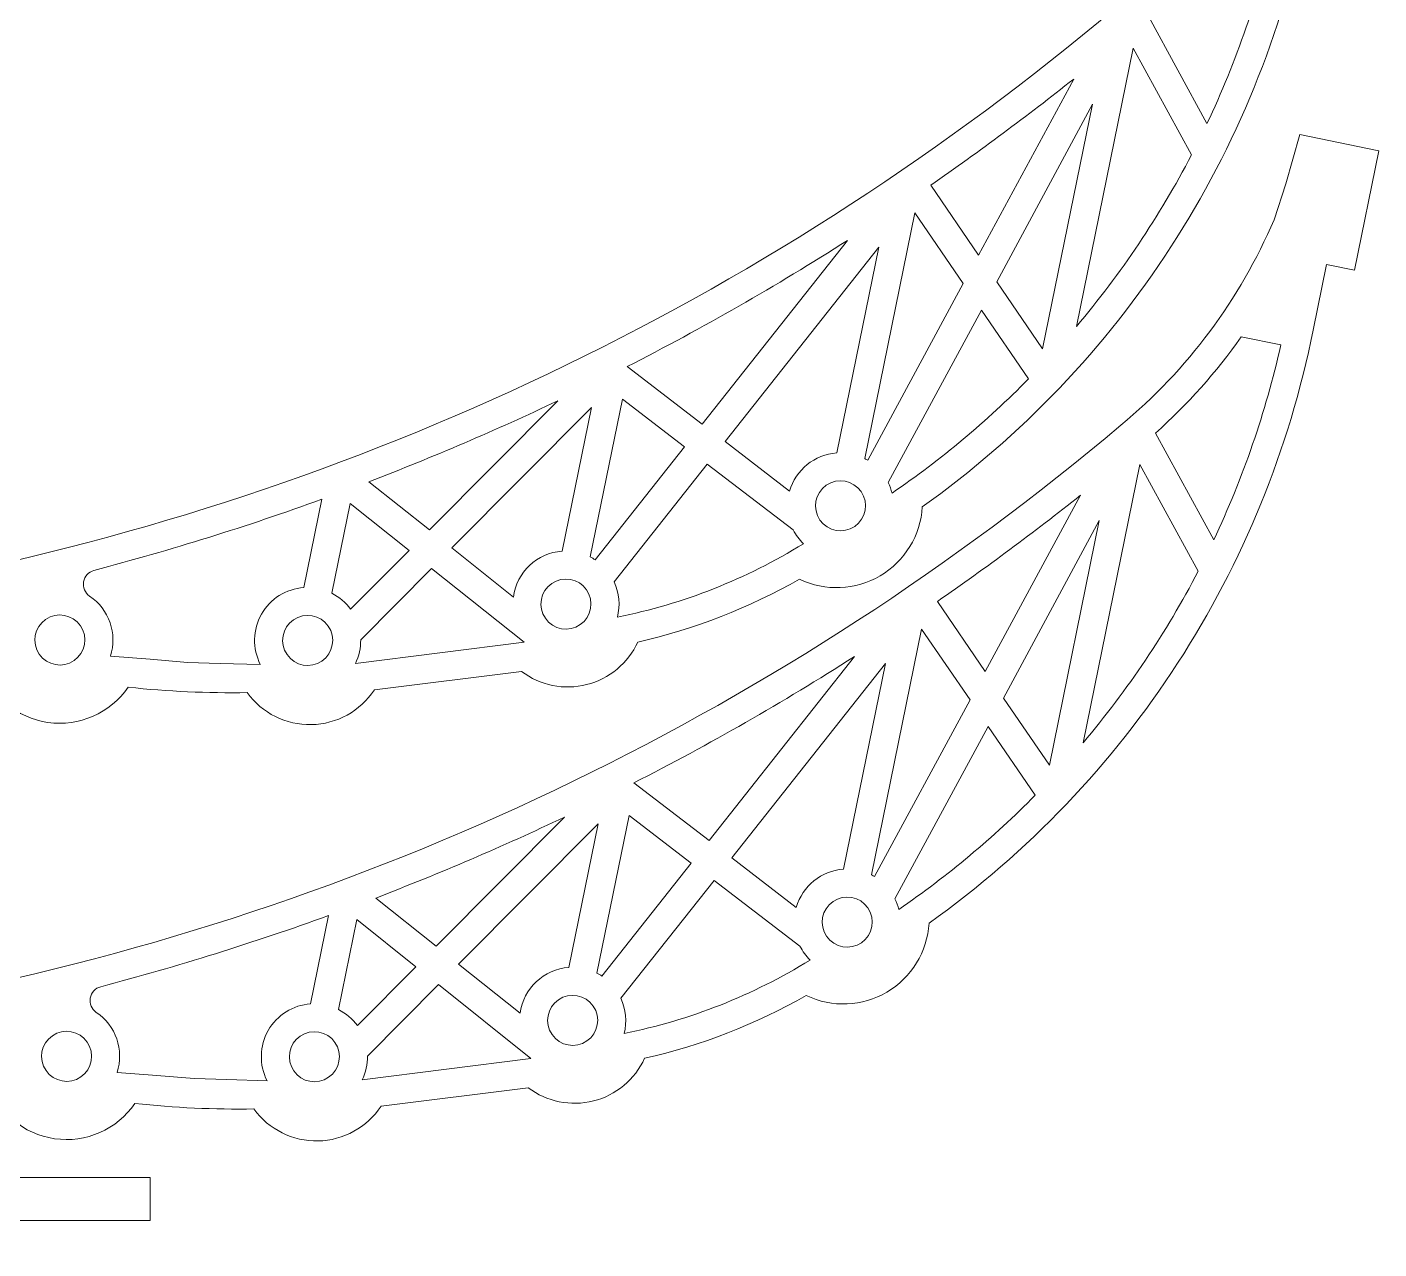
# Model space of a CAD drawing. Header units: millimetres. Extents: x -352 to 334, y -236 to 220.
# Drawn here: x 192.3 to 334.1, y 3.8 to 131.9 of the extents above; entities that cross this region are included whole.
import ezdxf

# ---------------------------------------------------------------- set-up
doc = ezdxf.new("R2010")
doc.units = ezdxf.units.MM
doc.header["$MEASUREMENT"] = 0
doc.layers.add('Capa 1', color=7, linetype='Continuous')

msp = doc.modelspace()

# ---------------------------------------------------------------- linework, layer by layer
at = {"layer": 'Capa 1', "color": 143, "lineweight": 9}
for points, knots in [([(242.3264, 176.7895), (242.3264, 176.7895), (233.1155, 185.6306), (233.1155, 185.6306), (233.1155, 185.6306), (233.1155, 185.6306), (231.0381, 183.4671), (231.0381, 183.4671), (231.0381, 183.4671), (231.0381, 183.4671), (225.963, 188.339), (225.963, 188.339), (225.963, 188.339), (207.5535, 206.1213), (183.0502, 216.2414), (157.4582, 216.6186), (157.4582, 216.6186), (155.609, 218.9743), (152.6935, 220.2752), (149.707, 220.0553), (149.707, 220.0553), (146.7204, 219.8356), (144.0394, 218.1441), (142.5552, 215.5433), (142.5552, 215.5433), (136.4819, 215.0113), (130.5181, 213.5892), (124.8585, 211.3225), (124.8585, 211.3225), (122.7544, 212.5695), (120.1856, 212.8048), (117.8949, 211.9484), (117.8949, 211.9484), (115.6037, 211.0922), (113.8236, 209.2452), (113.0527, 206.9243), (113.0527, 206.9243), (113.0527, 206.9243), (99.2554, 199.7509), (99.2554, 199.7509), (99.2554, 199.7509), (96.7867, 200.735), (93.9719, 200.4549), (91.7556, 198.9877), (91.7556, 198.9877), (89.539, 197.5203), (88.1822, 195.06), (88.1238, 192.4026), (88.1238, 192.4026), (84.6594, 190.0878), (81.3391, 187.5629), (78.1824, 184.8433), (78.1824, 184.8433), (75.0935, 186.0047), (71.571, 185.3349), (69.1532, 183.0883), (69.1532, 183.0883), (66.735, 180.8423), (65.7957, 177.4213), (66.7275, 174.255), (66.7275, 174.255), (64.2978, 171.8207), (61.9337, 169.3223), (59.6369, 166.762), (59.6369, 166.762), (56.3645, 167.5958), (52.8563, 166.4738), (50.7131, 163.864), (50.7131, 163.864), (48.5701, 161.2542), (48.1299, 157.6403), (49.5843, 154.5925), (49.5843, 154.5925), (47.4399, 150.9834), (45.5844, 147.2096), (44.0359, 143.3079), (44.0359, 143.3079), (40.5328, 142.9406), (37.5318, 140.4914), (36.5328, 137.1139), (36.5328, 137.1139), (35.5345, 133.7363), (36.6706, 130.0895), (39.411, 127.8769), (39.411, 127.8769), (38.6223, 116.268), (40.7809, 104.6426), (45.6877, 94.0926), (45.6877, 94.0926), (45.6877, 94.0926), (50.0156, 89.9386), (50.0156, 89.9386), (50.0156, 89.9386), (50.0156, 89.9386), (47.9387, 87.7746), (47.9387, 87.7746), (47.9387, 87.7746), (47.9387, 87.7746), (43.6111, 91.9287), (43.6111, 91.9287), (43.6111, 91.9287), (43.6111, 91.9287), (41.5338, 89.7651), (41.5338, 89.7651), (41.5338, 89.7651), (41.5338, 89.7651), (51.008, 80.6706), (51.008, 80.6706), (51.008, 80.6706), (51.008, 80.6706), (55.1622, 84.9984), (55.1622, 84.9984), (55.1622, 84.9984), (53.2299, 112.2448), (58.0851, 139.5319), (69.2911, 164.4421), (69.2911, 164.4421), (111.685, 182.4062), (157.8713, 189.4955), (203.7019, 185.0835), (203.7019, 185.0835), (212.7549, 184.2821), (221.4811, 181.3327), (229.1641, 176.4797), (229.1641, 176.4797), (229.1641, 176.4797), (232.3139, 174.087), (232.3139, 174.087), (232.3139, 174.087), (232.3139, 174.087), (236.4611, 170.679), (236.4611, 170.679), (236.4611, 170.679), (236.4611, 170.679), (242.3264, 176.7895), (242.3264, 176.7895)], [0, 0, 0, 0, 0.02941176, 0.02941176, 0.02941176, 0.02941176, 0.05882353, 0.05882353, 0.05882353, 0.05882353, 0.08823529, 0.08823529, 0.08823529, 0.08823529, 0.11764706, 0.11764706, 0.11764706, 0.11764706, 0.14705882, 0.14705882, 0.14705882, 0.14705882, 0.17647059, 0.17647059, 0.17647059, 0.17647059, 0.20588235, 0.20588235, 0.20588235, 0.20588235, 0.23529412, 0.23529412, 0.23529412, 0.23529412, 0.26470588, 0.26470588, 0.26470588, 0.26470588, 0.29411765, 0.29411765, 0.29411765, 0.29411765, 0.32352941, 0.32352941, 0.32352941, 0.32352941, 0.35294118, 0.35294118, 0.35294118, 0.35294118, 0.38235294, 0.38235294, 0.38235294, 0.38235294, 0.41176471, 0.41176471, 0.41176471, 0.41176471, 0.44117647, 0.44117647, 0.44117647, 0.44117647, 0.47058824, 0.47058824, 0.47058824, 0.47058824, 0.5, 0.5, 0.5, 0.5, 0.52941176, 0.52941176, 0.52941176, 0.52941176, 0.55882353, 0.55882353, 0.55882353, 0.55882353, 0.58823529, 0.58823529, 0.58823529, 0.58823529, 0.61764706, 0.61764706, 0.61764706, 0.61764706, 0.64705882, 0.64705882, 0.64705882, 0.64705882, 0.67647059, 0.67647059, 0.67647059, 0.67647059, 0.70588235, 0.70588235, 0.70588235, 0.70588235, 0.73529412, 0.73529412, 0.73529412, 0.73529412, 0.76470588, 0.76470588, 0.76470588, 0.76470588, 0.79411765, 0.79411765, 0.79411765, 0.79411765, 0.82352941, 0.82352941, 0.82352941, 0.82352941, 0.85294118, 0.85294118, 0.85294118, 0.85294118, 0.88235294, 0.88235294, 0.88235294, 0.88235294, 0.91176471, 0.91176471, 0.91176471, 0.91176471, 0.94117647, 0.94117647, 0.94117647, 0.94117647, 0.97058824, 0.97058824, 0.97058824, 0.97058824, 1, 1, 1, 1]), ([(123.4907, 163.4279), (121.0215, 164.412), (118.2072, 164.1319), (115.9908, 162.6647), (115.9908, 162.6647), (113.7741, 161.1973), (112.4174, 158.737), (112.3586, 156.0796), (112.3586, 156.0796), (108.8943, 153.7648), (105.5744, 151.2399), (102.4176, 148.5203), (102.4176, 148.5203), (99.3282, 149.6817), (95.8063, 149.0119), (93.3884, 146.7653), (93.3884, 146.7653), (90.9705, 144.5193), (90.0312, 141.0983), (90.9629, 137.932), (90.9629, 137.932), (88.5332, 135.4977), (86.1684, 132.9993), (83.8723, 130.439), (83.8723, 130.439), (80.5997, 131.2728), (77.0912, 130.1508), (74.9479, 127.541), (74.9479, 127.541), (72.8049, 124.9312), (72.365, 121.3173), (73.8196, 118.2695), (73.8196, 118.2695), (71.6751, 114.6604), (69.8196, 110.8866), (68.2708, 106.9849), (68.2708, 106.9849), (64.7677, 106.6176), (61.7671, 104.1684), (60.7681, 100.7909), (60.7681, 100.7909), (59.7693, 97.4133), (60.9059, 93.7665), (63.6462, 91.5539), (63.6462, 91.5539), (62.8572, 79.945), (65.0162, 68.3196), (69.9231, 57.7696), (69.9231, 57.7696), (69.9231, 57.7696), (74.2508, 53.6156), (74.2508, 53.6156), (74.2508, 53.6156), (74.2508, 53.6156), (72.1739, 51.4516), (72.1739, 51.4516), (72.1739, 51.4516), (72.1739, 51.4516), (67.8461, 55.6057), (67.8461, 55.6057), (67.8461, 55.6057), (67.8461, 55.6057), (65.7689, 53.4421), (65.7689, 53.4421), (65.7689, 53.4421), (65.7689, 53.4421), (75.2433, 44.3476), (75.2433, 44.3476), (75.2433, 44.3476), (75.2433, 44.3476), (79.3972, 48.6754), (79.3972, 48.6754), (79.3972, 48.6754), (77.4653, 75.9218), (82.32, 103.2089), (93.5263, 128.1191), (93.5263, 128.1191), (135.9198, 146.0832), (182.1069, 153.1725), (227.9373, 148.7605), (227.9373, 148.7605), (236.9897, 147.9591), (245.7163, 145.0097), (253.3994, 140.1567), (253.3994, 140.1567), (253.3994, 140.1567), (256.5487, 137.764), (256.5487, 137.764), (256.5487, 137.764), (256.5487, 137.764), (260.6965, 134.356), (260.6965, 134.356), (260.6965, 134.356), (260.6965, 134.356), (266.5617, 140.4665), (266.5617, 140.4665), (266.5617, 140.4665), (266.5617, 140.4665), (257.3509, 149.3076), (257.3509, 149.3076), (257.3509, 149.3076), (257.3509, 149.3076), (255.2736, 147.1441), (255.2736, 147.1441), (255.2736, 147.1441), (255.2736, 147.1441), (250.1981, 152.016), (250.1981, 152.016), (250.1981, 152.016), (231.7887, 169.7983), (207.2855, 179.9184), (181.693, 180.2956), (181.693, 180.2956), (179.8442, 182.6513), (176.9288, 183.9522), (173.9424, 183.7323), (173.9424, 183.7323), (170.9559, 183.5126), (168.2747, 181.8211), (166.7906, 179.2203), (166.7906, 179.2203), (160.717, 178.6883), (154.7533, 177.2662), (149.0938, 174.9995), (149.0938, 174.9995), (146.9898, 176.2465), (144.4208, 176.4818), (142.13, 175.6254), (142.13, 175.6254), (139.8392, 174.7692), (138.059, 172.9222), (137.2878, 170.6013), (137.2878, 170.6013), (137.2878, 170.6013), (123.4907, 163.4279), (123.4907, 163.4279)], [0, 0, 0, 0, 0.02941176, 0.02941176, 0.02941176, 0.02941176, 0.05882353, 0.05882353, 0.05882353, 0.05882353, 0.08823529, 0.08823529, 0.08823529, 0.08823529, 0.11764706, 0.11764706, 0.11764706, 0.11764706, 0.14705882, 0.14705882, 0.14705882, 0.14705882, 0.17647059, 0.17647059, 0.17647059, 0.17647059, 0.20588235, 0.20588235, 0.20588235, 0.20588235, 0.23529412, 0.23529412, 0.23529412, 0.23529412, 0.26470588, 0.26470588, 0.26470588, 0.26470588, 0.29411765, 0.29411765, 0.29411765, 0.29411765, 0.32352941, 0.32352941, 0.32352941, 0.32352941, 0.35294118, 0.35294118, 0.35294118, 0.35294118, 0.38235294, 0.38235294, 0.38235294, 0.38235294, 0.41176471, 0.41176471, 0.41176471, 0.41176471, 0.44117647, 0.44117647, 0.44117647, 0.44117647, 0.47058824, 0.47058824, 0.47058824, 0.47058824, 0.5, 0.5, 0.5, 0.5, 0.52941176, 0.52941176, 0.52941176, 0.52941176, 0.55882353, 0.55882353, 0.55882353, 0.55882353, 0.58823529, 0.58823529, 0.58823529, 0.58823529, 0.61764706, 0.61764706, 0.61764706, 0.61764706, 0.64705882, 0.64705882, 0.64705882, 0.64705882, 0.67647059, 0.67647059, 0.67647059, 0.67647059, 0.70588235, 0.70588235, 0.70588235, 0.70588235, 0.73529412, 0.73529412, 0.73529412, 0.73529412, 0.76470588, 0.76470588, 0.76470588, 0.76470588, 0.79411765, 0.79411765, 0.79411765, 0.79411765, 0.82352941, 0.82352941, 0.82352941, 0.82352941, 0.85294118, 0.85294118, 0.85294118, 0.85294118, 0.88235294, 0.88235294, 0.88235294, 0.88235294, 0.91176471, 0.91176471, 0.91176471, 0.91176471, 0.94117647, 0.94117647, 0.94117647, 0.94117647, 0.97058824, 0.97058824, 0.97058824, 0.97058824, 1, 1, 1, 1]), ([(228.7276, 62.3898), (227.2554, 60.1767), (224.7806, 58.8076), (222.1231, 58.7551), (222.1231, 58.7551), (219.4653, 58.7025), (216.9507, 59.9557), (215.3919, 62.1087), (215.3919, 62.1087), (211.2259, 62.0443), (207.0593, 62.2348), (202.9162, 62.6781), (202.9162, 62.6781), (201.0345, 59.9667), (197.756, 58.516), (194.4897, 58.9902), (194.4897, 58.9902), (191.2238, 59.4639), (188.5066, 61.7447), (187.4735, 64.8794), (187.4735, 64.8794), (184.0909, 65.5014), (180.7252, 66.2129), (177.3808, 67.0144), (177.3808, 67.0144), (175.1621, 64.4684), (171.6377, 63.3974), (168.3909, 64.3265), (168.3909, 64.3265), (165.1444, 65.2557), (162.7284, 67.9791), (162.1929, 71.3135), (162.1929, 71.3135), (158.3772, 73.0642), (154.7056, 75.1145), (151.2137, 77.4445), (151.2137, 77.4445), (148.1227, 75.7556), (144.2618, 76.0653), (141.5202, 78.2764), (141.5202, 78.2764), (138.7787, 80.4878), (137.6412, 84.1343), (138.6382, 87.5122), (138.6382, 87.5122), (131.3909, 96.6153), (126.5598, 107.4075), (124.6008, 118.8767), (124.6008, 118.8767), (124.6008, 118.8767), (125.8005, 124.7542), (125.8005, 124.7542), (125.8005, 124.7542), (125.8005, 124.7542), (122.8618, 125.3543), (122.8618, 125.3543), (122.8618, 125.3543), (122.8618, 125.3543), (121.662, 119.4766), (121.662, 119.4766), (121.662, 119.4766), (121.662, 119.4766), (118.7232, 120.0761), (118.7232, 120.0761), (118.7232, 120.0761), (118.7232, 120.0761), (121.3495, 132.9438), (121.3495, 132.9438), (121.3495, 132.9438), (121.3495, 132.9438), (127.227, 131.7439), (127.227, 131.7439), (127.227, 131.7439), (141.1235, 108.2283), (160.6269, 88.5364), (184.0053, 74.4102), (184.0053, 74.4102), (229.0958, 83.7249), (271.1267, 104.1433), (306.3272, 133.8219), (306.3272, 133.8219), (313.3198, 139.6263), (318.8234, 147.013), (322.3866, 155.3727), (322.3866, 155.3727), (322.3866, 155.3727), (323.6178, 159.1313), (323.6178, 159.1313), (323.6178, 159.1313), (323.6178, 159.1313), (325.0935, 164.2928), (325.0935, 164.2928), (325.0935, 164.2928), (325.0935, 164.2928), (333.3923, 162.5988), (333.3923, 162.5988), (333.3923, 162.5988), (333.3923, 162.5988), (330.8389, 150.0895), (330.8389, 150.0895), (330.8389, 150.0895), (330.8389, 150.0895), (327.9001, 150.6889), (327.9001, 150.6889), (327.9001, 150.6889), (327.9001, 150.6889), (326.4931, 143.7957), (326.4931, 143.7957), (326.4931, 143.7957), (321.4532, 118.7015), (307.0445, 96.4481), (286.2021, 81.5918), (286.2021, 81.5918), (286.0198, 78.6028), (284.3605, 75.8754), (281.7784, 74.359), (281.7784, 74.359), (279.1963, 72.8423), (276.0289, 72.7102), (273.3296, 74.0065), (273.3296, 74.0065), (268.03, 70.9922), (262.315, 68.7727), (256.3701, 67.421), (256.3701, 67.421), (255.3478, 65.1991), (253.3678, 63.5454), (250.9962, 62.948), (250.9962, 62.948), (248.6248, 62.3505), (246.1103, 62.8583), (244.1567, 64.3296), (244.1567, 64.3296), (244.1567, 64.3296), (228.7276, 62.3898), (228.7276, 62.3898)], [0, 0, 0, 0, 0.02941176, 0.02941176, 0.02941176, 0.02941176, 0.05882353, 0.05882353, 0.05882353, 0.05882353, 0.08823529, 0.08823529, 0.08823529, 0.08823529, 0.11764706, 0.11764706, 0.11764706, 0.11764706, 0.14705882, 0.14705882, 0.14705882, 0.14705882, 0.17647059, 0.17647059, 0.17647059, 0.17647059, 0.20588235, 0.20588235, 0.20588235, 0.20588235, 0.23529412, 0.23529412, 0.23529412, 0.23529412, 0.26470588, 0.26470588, 0.26470588, 0.26470588, 0.29411765, 0.29411765, 0.29411765, 0.29411765, 0.32352941, 0.32352941, 0.32352941, 0.32352941, 0.35294118, 0.35294118, 0.35294118, 0.35294118, 0.38235294, 0.38235294, 0.38235294, 0.38235294, 0.41176471, 0.41176471, 0.41176471, 0.41176471, 0.44117647, 0.44117647, 0.44117647, 0.44117647, 0.47058824, 0.47058824, 0.47058824, 0.47058824, 0.5, 0.5, 0.5, 0.5, 0.52941176, 0.52941176, 0.52941176, 0.52941176, 0.55882353, 0.55882353, 0.55882353, 0.55882353, 0.58823529, 0.58823529, 0.58823529, 0.58823529, 0.61764706, 0.61764706, 0.61764706, 0.61764706, 0.64705882, 0.64705882, 0.64705882, 0.64705882, 0.67647059, 0.67647059, 0.67647059, 0.67647059, 0.70588235, 0.70588235, 0.70588235, 0.70588235, 0.73529412, 0.73529412, 0.73529412, 0.73529412, 0.76470588, 0.76470588, 0.76470588, 0.76470588, 0.79411765, 0.79411765, 0.79411765, 0.79411765, 0.82352941, 0.82352941, 0.82352941, 0.82352941, 0.85294118, 0.85294118, 0.85294118, 0.85294118, 0.88235294, 0.88235294, 0.88235294, 0.88235294, 0.91176471, 0.91176471, 0.91176471, 0.91176471, 0.94117647, 0.94117647, 0.94117647, 0.94117647, 0.97058824, 0.97058824, 0.97058824, 0.97058824, 1, 1, 1, 1]), ([(318.9434, 143.081), (316.3326, 139.3857), (313.3137, 135.9977), (309.9432, 132.9799), (309.9432, 132.9799), (309.9432, 132.9799), (316.0559, 121.7822), (316.0559, 121.7822), (316.0559, 121.7822), (319.1515, 128.3175), (321.5124, 135.1774), (323.0953, 142.2336), (323.0953, 142.2336), (323.0953, 142.2336), (318.9434, 143.081), (318.9434, 143.081)], [0, 0, 0, 0, 0.25, 0.25, 0.25, 0.25, 0.5, 0.5, 0.5, 0.5, 0.75, 0.75, 0.75, 0.75, 1, 1, 1, 1]), ([(308.3205, 129.6921), (308.3205, 129.6921), (302.3669, 100.5219), (302.3669, 100.5219), (302.3669, 100.5219), (307.0407, 106.0505), (311.0859, 112.0829), (314.4282, 118.5049), (314.4282, 118.5049), (314.4282, 118.5049), (308.3205, 129.6921), (308.3205, 129.6921)], [0, 0, 0, 0, 0.33333333, 0.33333333, 0.33333333, 0.33333333, 0.66666667, 0.66666667, 0.66666667, 0.66666667, 1, 1, 1, 1]), ([(287.0783, 115.3316), (287.0783, 115.3316), (292.1012, 107.9881), (292.1012, 107.9881), (292.1012, 107.9881), (292.1012, 107.9881), (302.0783, 126.4654), (302.0783, 126.4654), (302.0783, 126.4654), (297.2042, 122.5883), (292.2007, 118.8745), (287.0783, 115.3316)], [0, 0, 0, 0, 0.33333333, 0.33333333, 0.33333333, 0.33333333, 0.66666667, 0.66666667, 0.66666667, 0.66666667, 1, 1, 1, 1]), ([(304.0624, 123.8276), (304.0624, 123.8276), (294.0061, 105.2034), (294.0061, 105.2034), (294.0061, 105.2034), (294.0061, 105.2034), (298.8238, 98.1605), (298.8238, 98.1605), (298.8238, 98.1605), (298.8238, 98.1605), (304.0624, 123.8276), (304.0624, 123.8276)], [0, 0, 0, 0, 0.33333333, 0.33333333, 0.33333333, 0.33333333, 0.66666667, 0.66666667, 0.66666667, 0.66666667, 1, 1, 1, 1]), ([(334.0969, 118.9386), (334.0969, 118.9386), (331.5434, 106.4292), (331.5434, 106.4292), (331.5434, 106.4292), (331.5434, 106.4292), (328.6045, 107.0286), (328.6045, 107.0286), (328.6045, 107.0286), (328.6045, 107.0286), (327.1979, 100.1356), (327.1979, 100.1356), (327.1979, 100.1356), (322.1579, 75.0414), (307.7492, 52.7879), (286.9071, 37.9319), (286.9071, 37.9319), (286.7245, 34.9427), (285.0651, 32.2152), (282.4829, 30.6987), (282.4829, 30.6987), (279.9008, 29.182), (276.7335, 29.0499), (274.0341, 30.3462), (274.0341, 30.3462), (268.7348, 27.3321), (263.0197, 25.1125), (257.0748, 23.7608), (257.0748, 23.7608), (256.0523, 21.5389), (254.0725, 19.8853), (251.7011, 19.2879), (251.7011, 19.2879), (249.3293, 18.6901), (246.8149, 19.198), (244.8615, 20.6695), (244.8615, 20.6695), (244.8615, 20.6695), (229.4323, 18.7296), (229.4323, 18.7296), (229.4323, 18.7296), (227.9604, 16.5168), (225.4853, 15.1474), (222.8279, 15.0949), (222.8279, 15.0949), (220.1701, 15.0424), (217.6554, 16.2955), (216.0969, 18.4488), (216.0969, 18.4488), (211.9309, 18.3843), (207.7639, 18.5745), (203.6209, 19.018), (203.6209, 19.018), (201.7396, 16.3068), (198.4607, 14.8558), (195.1945, 15.3301), (195.1945, 15.3301), (191.9283, 15.8036), (189.2111, 18.0844), (188.1781, 21.2192), (188.1781, 21.2192), (184.7954, 21.8411), (181.4303, 22.553), (178.0854, 23.3542), (178.0854, 23.3542), (175.8668, 20.8082), (172.3426, 19.7374), (169.0959, 20.6666), (169.0959, 20.6666), (165.8494, 21.5958), (163.4332, 24.3191), (162.8976, 27.6533), (162.8976, 27.6533), (159.0819, 29.404), (155.4104, 31.4544), (151.9187, 33.7845), (151.9187, 33.7845), (148.8277, 32.0956), (144.9665, 32.4051), (142.2249, 34.6162), (142.2249, 34.6162), (139.4838, 36.8278), (138.3458, 40.4741), (139.343, 43.8521), (139.343, 43.8521), (132.0959, 52.9553), (127.2644, 63.7473), (125.3054, 75.2164), (125.3054, 75.2164), (125.3054, 75.2164), (126.5052, 81.0941), (126.5052, 81.0941), (126.5052, 81.0941), (126.5052, 81.0941), (123.5665, 81.6941), (123.5665, 81.6941), (123.5665, 81.6941), (123.5665, 81.6941), (122.3669, 75.8166), (122.3669, 75.8166), (122.3669, 75.8166), (122.3669, 75.8166), (119.428, 76.416), (119.428, 76.416), (119.428, 76.416), (119.428, 76.416), (122.0541, 89.2836), (122.0541, 89.2836), (122.0541, 89.2836), (122.0541, 89.2836), (127.9319, 88.0839), (127.9319, 88.0839), (127.9319, 88.0839), (141.828, 64.568), (161.3319, 44.8764), (184.71, 30.7501), (184.71, 30.7501), (229.8009, 40.065), (271.8311, 60.4829), (307.0317, 90.1616), (307.0317, 90.1616), (314.0248, 95.9664), (319.5282, 103.3528), (323.0912, 111.7125), (323.0912, 111.7125), (323.0912, 111.7125), (324.3229, 115.4714), (324.3229, 115.4714), (324.3229, 115.4714), (324.3229, 115.4714), (325.7981, 120.6325), (325.7981, 120.6325), (325.7981, 120.6325), (325.7981, 120.6325), (334.0969, 118.9386), (334.0969, 118.9386)], [0, 0, 0, 0, 0.02941176, 0.02941176, 0.02941176, 0.02941176, 0.05882353, 0.05882353, 0.05882353, 0.05882353, 0.08823529, 0.08823529, 0.08823529, 0.08823529, 0.11764706, 0.11764706, 0.11764706, 0.11764706, 0.14705882, 0.14705882, 0.14705882, 0.14705882, 0.17647059, 0.17647059, 0.17647059, 0.17647059, 0.20588235, 0.20588235, 0.20588235, 0.20588235, 0.23529412, 0.23529412, 0.23529412, 0.23529412, 0.26470588, 0.26470588, 0.26470588, 0.26470588, 0.29411765, 0.29411765, 0.29411765, 0.29411765, 0.32352941, 0.32352941, 0.32352941, 0.32352941, 0.35294118, 0.35294118, 0.35294118, 0.35294118, 0.38235294, 0.38235294, 0.38235294, 0.38235294, 0.41176471, 0.41176471, 0.41176471, 0.41176471, 0.44117647, 0.44117647, 0.44117647, 0.44117647, 0.47058824, 0.47058824, 0.47058824, 0.47058824, 0.5, 0.5, 0.5, 0.5, 0.52941176, 0.52941176, 0.52941176, 0.52941176, 0.55882353, 0.55882353, 0.55882353, 0.55882353, 0.58823529, 0.58823529, 0.58823529, 0.58823529, 0.61764706, 0.61764706, 0.61764706, 0.61764706, 0.64705882, 0.64705882, 0.64705882, 0.64705882, 0.67647059, 0.67647059, 0.67647059, 0.67647059, 0.70588235, 0.70588235, 0.70588235, 0.70588235, 0.73529412, 0.73529412, 0.73529412, 0.73529412, 0.76470588, 0.76470588, 0.76470588, 0.76470588, 0.79411765, 0.79411765, 0.79411765, 0.79411765, 0.82352941, 0.82352941, 0.82352941, 0.82352941, 0.85294118, 0.85294118, 0.85294118, 0.85294118, 0.88235294, 0.88235294, 0.88235294, 0.88235294, 0.91176471, 0.91176471, 0.91176471, 0.91176471, 0.94117647, 0.94117647, 0.94117647, 0.94117647, 0.97058824, 0.97058824, 0.97058824, 0.97058824, 1, 1, 1, 1]), ([(280.1632, 86.6548), (280.2725, 86.5987), (280.3802, 86.5389), (280.4856, 86.4757), (280.4856, 86.4757), (280.4856, 86.4757), (290.4983, 105.019), (290.4983, 105.019), (290.4983, 105.019), (290.4983, 105.019), (285.4249, 112.4361), (285.4249, 112.4361), (285.4249, 112.4361), (285.4249, 112.4361), (280.1632, 86.6548), (280.1632, 86.6548)], [0, 0, 0, 0, 0.25, 0.25, 0.25, 0.25, 0.5, 0.5, 0.5, 0.5, 0.75, 0.75, 0.75, 0.75, 1, 1, 1, 1]), ([(278.3676, 109.5443), (270.8721, 104.7645), (263.1525, 100.3442), (255.2359, 96.2995), (255.2359, 96.2995), (255.2359, 96.2995), (263.1273, 90.2566), (263.1273, 90.2566), (263.1273, 90.2566), (263.1273, 90.2566), (278.3676, 109.5443), (278.3676, 109.5443)], [0, 0, 0, 0, 0.33333333, 0.33333333, 0.33333333, 0.33333333, 0.66666667, 0.66666667, 0.66666667, 0.66666667, 1, 1, 1, 1]), ([(265.5088, 88.4327), (265.5088, 88.4327), (272.2767, 83.2502), (272.2767, 83.2502), (272.2767, 83.2502), (272.9253, 85.4901), (274.8981, 87.0886), (277.2242, 87.2543), (277.2242, 87.2543), (277.2242, 87.2543), (281.6286, 108.8338), (281.6286, 108.8338), (281.6286, 108.8338), (281.6286, 108.8338), (265.5088, 88.4327), (265.5088, 88.4327)], [0, 0, 0, 0, 0.25, 0.25, 0.25, 0.25, 0.5, 0.5, 0.5, 0.5, 0.75, 0.75, 0.75, 0.75, 1, 1, 1, 1]), ([(282.6287, 84.1323), (282.7997, 83.7802), (282.9328, 83.4109), (283.0263, 83.0305), (283.0263, 83.0305), (288.169, 86.5596), (292.9629, 90.5737), (297.3409, 95.0162), (297.3409, 95.0162), (297.3409, 95.0162), (292.4032, 102.2344), (292.4032, 102.2344), (292.4032, 102.2344), (292.4032, 102.2344), (282.6287, 84.1323), (282.6287, 84.1323)], [0, 0, 0, 0, 0.25, 0.25, 0.25, 0.25, 0.5, 0.5, 0.5, 0.5, 0.75, 0.75, 0.75, 0.75, 1, 1, 1, 1]), ([(323.7999, 98.5734), (323.7999, 98.5734), (319.648, 99.4207), (319.648, 99.4207), (319.648, 99.4207), (317.0375, 95.7257), (314.0184, 92.3376), (310.6479, 89.3197), (310.6479, 89.3197), (310.6479, 89.3197), (316.7607, 78.122), (316.7607, 78.122), (316.7607, 78.122), (319.8563, 84.6574), (322.2172, 91.5173), (323.7999, 98.5734)], [0, 0, 0, 0, 0.25, 0.25, 0.25, 0.25, 0.5, 0.5, 0.5, 0.5, 0.75, 0.75, 0.75, 0.75, 1, 1, 1, 1]), ([(228.1622, 84.2321), (228.1622, 84.2321), (234.5038, 79.1689), (234.5038, 79.1689), (234.5038, 79.1689), (234.5038, 79.1689), (247.9677, 92.7183), (247.9677, 92.7183), (247.9677, 92.7183), (241.4775, 89.6363), (234.8704, 86.8052), (228.1622, 84.2321)], [0, 0, 0, 0, 0.33333333, 0.33333333, 0.33333333, 0.33333333, 0.66666667, 0.66666667, 0.66666667, 0.66666667, 1, 1, 1, 1]), ([(254.7427, 92.8998), (254.7427, 92.8998), (251.3643, 76.3492), (251.3643, 76.3492), (251.3643, 76.3492), (251.5465, 76.2559), (251.7233, 76.1524), (251.894, 76.0395), (251.894, 76.0395), (251.894, 76.0395), (261.2674, 87.9029), (261.2674, 87.9029), (261.2674, 87.9029), (261.2674, 87.9029), (254.7427, 92.8998), (254.7427, 92.8998)], [0, 0, 0, 0, 0.25, 0.25, 0.25, 0.25, 0.5, 0.5, 0.5, 0.5, 0.75, 0.75, 0.75, 0.75, 1, 1, 1, 1]), ([(251.5014, 92.0187), (251.5014, 92.0187), (236.862, 77.2866), (236.862, 77.2866), (236.862, 77.2866), (236.862, 77.2866), (243.3085, 72.1397), (243.3085, 72.1397), (243.3085, 72.1397), (243.6608, 74.754), (245.7946, 76.7617), (248.4258, 76.949), (248.4258, 76.949), (248.4258, 76.949), (251.5014, 92.0187), (251.5014, 92.0187)], [0, 0, 0, 0, 0.25, 0.25, 0.25, 0.25, 0.5, 0.5, 0.5, 0.5, 0.75, 0.75, 0.75, 0.75, 1, 1, 1, 1]), ([(263.6489, 86.0791), (263.6489, 86.0791), (253.8816, 73.7176), (253.8816, 73.7176), (253.8816, 73.7176), (254.4116, 72.5616), (254.53, 71.2596), (254.2161, 70.0269), (254.2161, 70.0269), (261.1253, 71.4126), (267.7344, 74.0221), (273.7274, 77.73), (273.7274, 77.73), (273.2982, 78.1509), (272.9398, 78.6385), (272.6662, 79.1742), (272.6662, 79.1742), (272.6662, 79.1742), (263.6489, 86.0791), (263.6489, 86.0791)], [0, 0, 0, 0, 0.2, 0.2, 0.2, 0.2, 0.4, 0.4, 0.4, 0.4, 0.6, 0.6, 0.6, 0.6, 0.8, 0.8, 0.8, 0.8, 1, 1, 1, 1]), ([(315.1328, 74.8447), (315.1328, 74.8447), (309.0254, 86.0321), (309.0254, 86.0321), (309.0254, 86.0321), (309.0254, 86.0321), (303.0717, 56.8618), (303.0717, 56.8618), (303.0717, 56.8618), (307.7453, 62.3903), (311.7908, 68.4229), (315.1328, 74.8447)], [0, 0, 0, 0, 0.33333333, 0.33333333, 0.33333333, 0.33333333, 0.66666667, 0.66666667, 0.66666667, 0.66666667, 1, 1, 1, 1]), ([(276.1304, 83.8635), (274.938, 83.0398), (274.6388, 81.4055), (275.4627, 80.2128), (275.4627, 80.2128), (276.2865, 79.0202), (277.9213, 78.7212), (279.1136, 79.5449), (279.1136, 79.5449), (280.3065, 80.3689), (280.6053, 82.0036), (279.7815, 83.1962), (279.7815, 83.1962), (278.9576, 84.3889), (277.3232, 84.6875), (276.1304, 83.8635)], [0, 0, 0, 0, 0.25, 0.25, 0.25, 0.25, 0.5, 0.5, 0.5, 0.5, 0.75, 0.75, 0.75, 0.75, 1, 1, 1, 1]), ([(198.8619, 72.2365), (200.9057, 70.8526), (201.7963, 68.2844), (201.0436, 65.9338), (201.0436, 65.9338), (201.0436, 65.9338), (205.2083, 65.6112), (205.2083, 65.6112), (205.2083, 65.6112), (205.2083, 65.6112), (209.124, 65.2851), (209.124, 65.2851), (209.124, 65.2851), (209.124, 65.2851), (212.5574, 65.1813), (212.5574, 65.1813), (212.5574, 65.1813), (212.5574, 65.1813), (216.7668, 65.0743), (216.7668, 65.0743), (216.7668, 65.0743), (215.9287, 66.7357), (215.971, 68.7203), (216.8903, 70.3382), (216.8903, 70.3382), (217.8098, 71.9563), (219.4778, 73.0067), (221.3339, 73.1373), (221.3339, 73.1373), (221.3339, 73.1373), (223.2229, 82.3909), (223.2229, 82.3909), (223.2229, 82.3909), (215.3707, 79.5476), (207.3947, 77.0577), (199.3201, 74.9286), (199.3201, 74.9286), (198.7501, 74.7803), (198.3283, 74.3143), (198.2278, 73.7342), (198.2278, 73.7342), (198.1272, 73.1538), (198.3754, 72.5683), (198.8619, 72.2365)], [0, 0, 0, 0, 0.09090909, 0.09090909, 0.09090909, 0.09090909, 0.18181818, 0.18181818, 0.18181818, 0.18181818, 0.27272727, 0.27272727, 0.27272727, 0.27272727, 0.36363636, 0.36363636, 0.36363636, 0.36363636, 0.45454545, 0.45454545, 0.45454545, 0.45454545, 0.54545455, 0.54545455, 0.54545455, 0.54545455, 0.63636364, 0.63636364, 0.63636364, 0.63636364, 0.72727273, 0.72727273, 0.72727273, 0.72727273, 0.81818182, 0.81818182, 0.81818182, 0.81818182, 0.90909091, 0.90909091, 0.90909091, 0.90909091, 1, 1, 1, 1]), ([(292.8063, 64.3282), (292.8063, 64.3282), (302.7831, 82.8053), (302.7831, 82.8053), (302.7831, 82.8053), (297.9087, 78.928), (292.9054, 75.2143), (287.7832, 71.6716), (287.7832, 71.6716), (287.7832, 71.6716), (292.8063, 64.3282), (292.8063, 64.3282)], [0, 0, 0, 0, 0.33333333, 0.33333333, 0.33333333, 0.33333333, 0.66666667, 0.66666667, 0.66666667, 0.66666667, 1, 1, 1, 1]), ([(226.1965, 81.9633), (226.1965, 81.9633), (224.2725, 72.537), (224.2725, 72.537), (224.2725, 72.537), (225.0512, 72.1379), (225.7249, 71.5595), (226.2382, 70.8511), (226.2382, 70.8511), (226.2382, 70.8511), (232.3775, 77.0287), (232.3775, 77.0287), (232.3775, 77.0287), (232.3775, 77.0287), (226.1965, 81.9633), (226.1965, 81.9633)], [0, 0, 0, 0, 0.25, 0.25, 0.25, 0.25, 0.5, 0.5, 0.5, 0.5, 0.75, 0.75, 0.75, 0.75, 1, 1, 1, 1]), ([(299.5284, 54.5003), (299.5284, 54.5003), (304.767, 80.1674), (304.767, 80.1674), (304.767, 80.1674), (304.767, 80.1674), (294.7108, 61.5433), (294.7108, 61.5433), (294.7108, 61.5433), (294.7108, 61.5433), (299.5284, 54.5003), (299.5284, 54.5003)], [0, 0, 0, 0, 0.33333333, 0.33333333, 0.33333333, 0.33333333, 0.66666667, 0.66666667, 0.66666667, 0.66666667, 1, 1, 1, 1]), ([(234.735, 75.1464), (234.735, 75.1464), (227.2956, 67.66), (227.2956, 67.66), (227.2956, 67.66), (227.3071, 66.796), (227.1166, 65.9409), (226.7405, 65.1633), (226.7405, 65.1633), (226.7405, 65.1633), (244.451, 67.3894), (244.451, 67.3894), (244.451, 67.3894), (244.451, 67.3894), (234.735, 75.1464), (234.735, 75.1464)], [0, 0, 0, 0, 0.25, 0.25, 0.25, 0.25, 0.5, 0.5, 0.5, 0.5, 0.75, 0.75, 0.75, 0.75, 1, 1, 1, 1]), ([(247.3319, 73.5582), (246.1392, 72.7343), (245.8403, 71.1001), (246.6642, 69.9074), (246.6642, 69.9074), (247.4879, 68.715), (249.1225, 68.4157), (250.3152, 69.2396), (250.3152, 69.2396), (251.5076, 70.0632), (251.8066, 71.6983), (250.9829, 72.8907), (250.9829, 72.8907), (250.159, 74.0834), (248.5243, 74.3819), (247.3319, 73.5582)], [0, 0, 0, 0, 0.25, 0.25, 0.25, 0.25, 0.5, 0.5, 0.5, 0.5, 0.75, 0.75, 0.75, 0.75, 1, 1, 1, 1]), ([(197.9026, 69.12), (197.0789, 70.3125), (195.444, 70.6116), (194.2515, 69.7878), (194.2515, 69.7878), (193.0587, 68.9639), (192.7602, 67.3292), (193.584, 66.1367), (193.584, 66.1367), (194.4079, 64.944), (196.0422, 64.645), (197.2349, 65.469), (197.2349, 65.469), (198.4275, 66.2928), (198.7265, 67.9273), (197.9026, 69.12)], [0, 0, 0, 0, 0.25, 0.25, 0.25, 0.25, 0.5, 0.5, 0.5, 0.5, 0.75, 0.75, 0.75, 0.75, 1, 1, 1, 1]), ([(220.2403, 69.7464), (219.0476, 68.9224), (218.7487, 67.288), (219.5725, 66.0956), (219.5725, 66.0956), (220.3964, 64.9029), (222.0308, 64.6039), (223.2235, 65.4279), (223.2235, 65.4279), (224.4159, 66.2516), (224.715, 67.8861), (223.8911, 69.0788), (223.8911, 69.0788), (223.0673, 70.2713), (221.4327, 70.5701), (220.2403, 69.7464)], [0, 0, 0, 0, 0.25, 0.25, 0.25, 0.25, 0.5, 0.5, 0.5, 0.5, 0.75, 0.75, 0.75, 0.75, 1, 1, 1, 1]), ([(291.2032, 61.3589), (291.2032, 61.3589), (286.13, 68.7762), (286.13, 68.7762), (286.13, 68.7762), (286.13, 68.7762), (280.8678, 42.9946), (280.8678, 42.9946), (280.8678, 42.9946), (280.9771, 42.9385), (281.0848, 42.8787), (281.1902, 42.8155), (281.1902, 42.8155), (281.1902, 42.8155), (291.2032, 61.3589), (291.2032, 61.3589)], [0, 0, 0, 0, 0.25, 0.25, 0.25, 0.25, 0.5, 0.5, 0.5, 0.5, 0.75, 0.75, 0.75, 0.75, 1, 1, 1, 1]), ([(279.0724, 65.8841), (271.5768, 61.1044), (263.8574, 56.6841), (255.9406, 52.6394), (255.9406, 52.6394), (255.9406, 52.6394), (263.832, 46.5964), (263.832, 46.5964), (263.832, 46.5964), (263.832, 46.5964), (279.0724, 65.8841), (279.0724, 65.8841)], [0, 0, 0, 0, 0.33333333, 0.33333333, 0.33333333, 0.33333333, 0.66666667, 0.66666667, 0.66666667, 0.66666667, 1, 1, 1, 1]), ([(277.9291, 43.5943), (277.9291, 43.5943), (282.3332, 65.1736), (282.3332, 65.1736), (282.3332, 65.1736), (282.3332, 65.1736), (266.2136, 44.7727), (266.2136, 44.7727), (266.2136, 44.7727), (266.2136, 44.7727), (272.9814, 39.59), (272.9814, 39.59), (272.9814, 39.59), (273.6302, 41.8301), (275.6029, 43.4285), (277.9291, 43.5943)], [0, 0, 0, 0, 0.25, 0.25, 0.25, 0.25, 0.5, 0.5, 0.5, 0.5, 0.75, 0.75, 0.75, 0.75, 1, 1, 1, 1]), ([(298.0453, 51.3559), (298.0453, 51.3559), (293.1081, 58.5744), (293.1081, 58.5744), (293.1081, 58.5744), (293.1081, 58.5744), (283.3335, 40.4722), (283.3335, 40.4722), (283.3335, 40.4722), (283.5043, 40.12), (283.6378, 39.7509), (283.7307, 39.3701), (283.7307, 39.3701), (288.8737, 42.8994), (293.6678, 46.9137), (298.0453, 51.3559)], [0, 0, 0, 0, 0.25, 0.25, 0.25, 0.25, 0.5, 0.5, 0.5, 0.5, 0.75, 0.75, 0.75, 0.75, 1, 1, 1, 1]), ([(235.2088, 35.5089), (235.2088, 35.5089), (248.6724, 49.0582), (248.6724, 49.0582), (248.6724, 49.0582), (242.1822, 45.9762), (235.5754, 43.1452), (228.8667, 40.5719), (228.8667, 40.5719), (228.8667, 40.5719), (235.2088, 35.5089), (235.2088, 35.5089)], [0, 0, 0, 0, 0.33333333, 0.33333333, 0.33333333, 0.33333333, 0.66666667, 0.66666667, 0.66666667, 0.66666667, 1, 1, 1, 1]), ([(249.1304, 33.2888), (249.1304, 33.2888), (252.2061, 48.3585), (252.2061, 48.3585), (252.2061, 48.3585), (252.2061, 48.3585), (237.5665, 33.6264), (237.5665, 33.6264), (237.5665, 33.6264), (237.5665, 33.6264), (244.0132, 28.4796), (244.0132, 28.4796), (244.0132, 28.4796), (244.3656, 31.0939), (246.4992, 33.1014), (249.1304, 33.2888)], [0, 0, 0, 0, 0.25, 0.25, 0.25, 0.25, 0.5, 0.5, 0.5, 0.5, 0.75, 0.75, 0.75, 0.75, 1, 1, 1, 1]), ([(261.9725, 44.2429), (261.9725, 44.2429), (255.4473, 49.2396), (255.4473, 49.2396), (255.4473, 49.2396), (255.4473, 49.2396), (252.0691, 32.6892), (252.0691, 32.6892), (252.0691, 32.6892), (252.2515, 32.5959), (252.4279, 32.4922), (252.5986, 32.3793), (252.5986, 32.3793), (252.5986, 32.3793), (261.9725, 44.2429), (261.9725, 44.2429)], [0, 0, 0, 0, 0.25, 0.25, 0.25, 0.25, 0.5, 0.5, 0.5, 0.5, 0.75, 0.75, 0.75, 0.75, 1, 1, 1, 1]), ([(274.4324, 34.0701), (274.003, 34.4909), (273.6443, 34.9782), (273.3711, 35.5142), (273.3711, 35.5142), (273.3711, 35.5142), (264.3538, 42.4191), (264.3538, 42.4191), (264.3538, 42.4191), (264.3538, 42.4191), (254.5862, 30.0573), (254.5862, 30.0573), (254.5862, 30.0573), (255.1162, 28.9014), (255.2345, 27.5993), (254.9208, 26.3668), (254.9208, 26.3668), (261.8303, 27.7526), (268.4394, 30.3621), (274.4324, 34.0701)], [0, 0, 0, 0, 0.2, 0.2, 0.2, 0.2, 0.4, 0.4, 0.4, 0.4, 0.6, 0.6, 0.6, 0.6, 0.8, 0.8, 0.8, 0.8, 1, 1, 1, 1]), ([(280.486, 39.5359), (279.6621, 40.7286), (278.0279, 41.0274), (276.8352, 40.2034), (276.8352, 40.2034), (275.6426, 39.3796), (275.3433, 37.7452), (276.1672, 36.5525), (276.1672, 36.5525), (276.9911, 35.3599), (278.6259, 35.061), (279.8184, 35.8848), (279.8184, 35.8848), (281.0112, 36.7088), (281.3098, 38.3433), (280.486, 39.5359)], [0, 0, 0, 0, 0.25, 0.25, 0.25, 0.25, 0.5, 0.5, 0.5, 0.5, 0.75, 0.75, 0.75, 0.75, 1, 1, 1, 1]), ([(223.9275, 38.7307), (216.0755, 35.8874), (208.0996, 33.3976), (200.0248, 31.2685), (200.0248, 31.2685), (199.4548, 31.1201), (199.0332, 30.6543), (198.9324, 30.074), (198.9324, 30.074), (198.8321, 29.4937), (199.0801, 28.9081), (199.5666, 28.5763), (199.5666, 28.5763), (201.6105, 27.1924), (202.501, 24.6242), (201.7481, 22.2735), (201.7481, 22.2735), (201.7481, 22.2735), (205.9128, 21.9509), (205.9128, 21.9509), (205.9128, 21.9509), (205.9128, 21.9509), (209.8286, 21.6249), (209.8286, 21.6249), (209.8286, 21.6249), (209.8286, 21.6249), (213.262, 21.5211), (213.262, 21.5211), (213.262, 21.5211), (213.262, 21.5211), (217.4714, 21.4141), (217.4714, 21.4141), (217.4714, 21.4141), (216.6336, 23.0757), (216.6756, 25.0601), (217.5951, 26.6781), (217.5951, 26.6781), (218.5144, 28.2961), (220.1825, 29.3465), (222.0385, 29.4771), (222.0385, 29.4771), (222.0385, 29.4771), (223.9275, 38.7307), (223.9275, 38.7307)], [0, 0, 0, 0, 0.09090909, 0.09090909, 0.09090909, 0.09090909, 0.18181818, 0.18181818, 0.18181818, 0.18181818, 0.27272727, 0.27272727, 0.27272727, 0.27272727, 0.36363636, 0.36363636, 0.36363636, 0.36363636, 0.45454545, 0.45454545, 0.45454545, 0.45454545, 0.54545455, 0.54545455, 0.54545455, 0.54545455, 0.63636364, 0.63636364, 0.63636364, 0.63636364, 0.72727273, 0.72727273, 0.72727273, 0.72727273, 0.81818182, 0.81818182, 0.81818182, 0.81818182, 0.90909091, 0.90909091, 0.90909091, 0.90909091, 1, 1, 1, 1]), ([(226.9428, 27.1908), (226.9428, 27.1908), (233.0818, 33.3683), (233.0818, 33.3683), (233.0818, 33.3683), (233.0818, 33.3683), (226.9011, 38.3031), (226.9011, 38.3031), (226.9011, 38.3031), (226.9011, 38.3031), (224.9777, 28.8772), (224.9777, 28.8772), (224.9777, 28.8772), (225.7558, 28.4777), (226.4295, 27.8992), (226.9428, 27.1908)], [0, 0, 0, 0, 0.25, 0.25, 0.25, 0.25, 0.5, 0.5, 0.5, 0.5, 0.75, 0.75, 0.75, 0.75, 1, 1, 1, 1]), ([(245.1559, 23.7294), (245.1559, 23.7294), (235.4395, 31.4861), (235.4395, 31.4861), (235.4395, 31.4861), (235.4395, 31.4861), (228.0002, 23.9998), (228.0002, 23.9998), (228.0002, 23.9998), (228.0116, 23.1357), (227.8216, 22.2809), (227.445, 21.503), (227.445, 21.503), (227.445, 21.503), (245.1559, 23.7294), (245.1559, 23.7294)], [0, 0, 0, 0, 0.25, 0.25, 0.25, 0.25, 0.5, 0.5, 0.5, 0.5, 0.75, 0.75, 0.75, 0.75, 1, 1, 1, 1]), ([(251.02, 25.5794), (252.2126, 26.4033), (252.5112, 28.038), (251.6874, 29.2304), (251.6874, 29.2304), (250.8635, 30.4231), (249.2293, 30.722), (248.0366, 29.8981), (248.0366, 29.8981), (246.844, 29.0742), (246.5449, 27.4399), (247.3688, 26.2472), (247.3688, 26.2472), (248.1926, 25.0547), (249.8276, 24.7557), (251.02, 25.5794)], [0, 0, 0, 0, 0.25, 0.25, 0.25, 0.25, 0.5, 0.5, 0.5, 0.5, 0.75, 0.75, 0.75, 0.75, 1, 1, 1, 1]), ([(197.9397, 21.8089), (199.1323, 22.6327), (199.4312, 24.2671), (198.6073, 25.4598), (198.6073, 25.4598), (197.7835, 26.6523), (196.1489, 26.9516), (194.9563, 26.1277), (194.9563, 26.1277), (193.7639, 25.304), (193.4648, 23.6689), (194.2885, 22.4765), (194.2885, 22.4765), (195.1124, 21.2838), (196.7473, 20.9852), (197.9397, 21.8089)], [0, 0, 0, 0, 0.25, 0.25, 0.25, 0.25, 0.5, 0.5, 0.5, 0.5, 0.75, 0.75, 0.75, 0.75, 1, 1, 1, 1]), ([(223.9281, 21.7676), (225.1205, 22.5913), (225.4196, 24.2259), (224.5957, 25.4186), (224.5957, 25.4186), (223.772, 26.6111), (222.1373, 26.9098), (220.9449, 26.0861), (220.9449, 26.0861), (219.7522, 25.2622), (219.4534, 23.6278), (220.2771, 22.4354), (220.2771, 22.4354), (221.101, 21.2427), (222.7354, 20.9437), (223.9281, 21.7676)], [0, 0, 0, 0, 0.25, 0.25, 0.25, 0.25, 0.5, 0.5, 0.5, 0.5, 0.75, 0.75, 0.75, 0.75, 1, 1, 1, 1]), ([(144.0538, 3.7651), (144.0538, 3.7651), (148.3614, 3.7651), (148.3614, 3.7651), (148.3614, 3.7651), (148.3614, 3.7651), (148.3614, 6.7644), (148.3614, 6.7644), (148.3614, 6.7644), (148.3614, 6.7644), (205.2003, 6.7644), (205.2003, 6.7644), (205.2003, 6.7644), (205.2003, 6.7644), (205.2003, 11.2635), (205.2003, 11.2635), (205.2003, 11.2635), (205.2003, 11.2635), (144.0538, 11.2635), (144.0538, 11.2635), (144.0538, 11.2635), (144.0538, 11.2635), (144.0538, 3.7651), (144.0538, 3.7651)], [0, 0, 0, 0, 0.16666667, 0.16666667, 0.16666667, 0.16666667, 0.33333333, 0.33333333, 0.33333333, 0.33333333, 0.5, 0.5, 0.5, 0.5, 0.66666667, 0.66666667, 0.66666667, 0.66666667, 0.83333333, 0.83333333, 0.83333333, 0.83333333, 1, 1, 1, 1])]:
    msp.add_open_spline(points, degree=3, knots=knots, dxfattribs=at)

doc.saveas('drawing.dxf')
